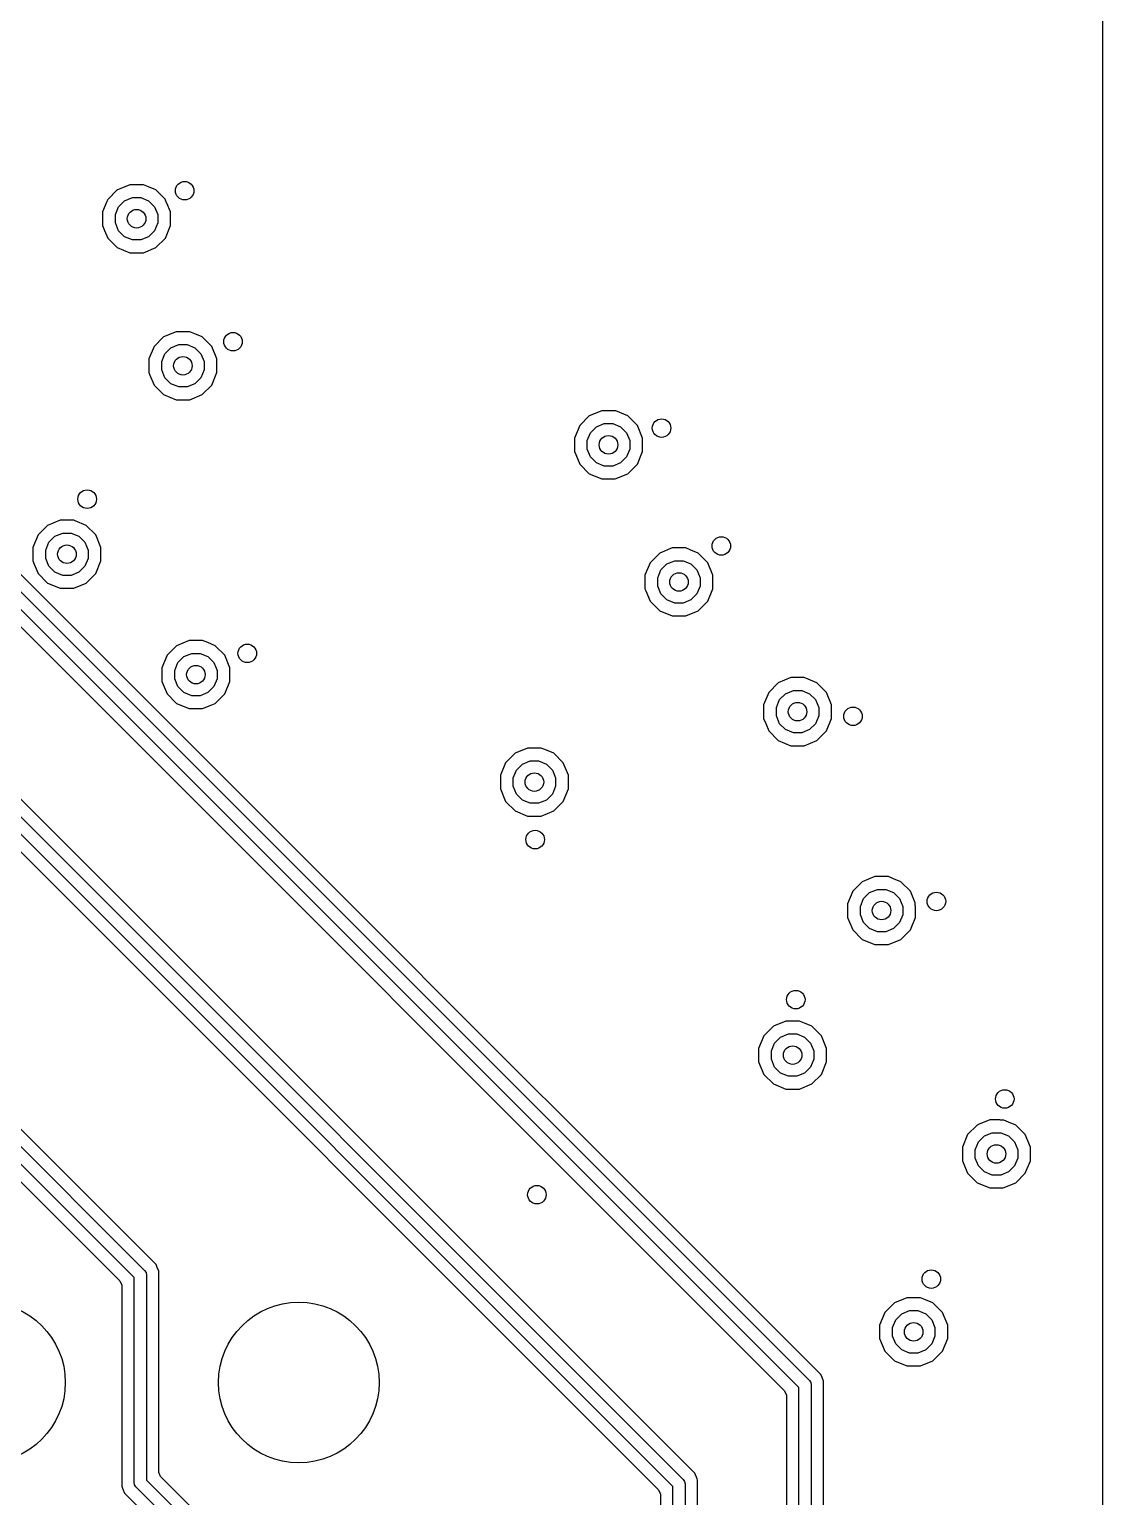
# Model space of a CAD drawing. Extents: x 114.9 to 199.6, y -137.1 to -76.7.
# Drawn here: x 190.89 to 199.58, y -122.9 to -111.03 of the extents above; entities that cross this region are included whole.
import ezdxf

# ---------------------------------------------------------------- set-up
doc = ezdxf.new("R2010")
doc.units = 0
doc.layers.add('BLACK', color=7, linetype='CONTINUOUS')

msp = doc.modelspace()

# ---------------------------------------------------------------- linework, layer by layer
at = {"layer": 'BLACK', "linetype": 'CONTINUOUS'}
for p, q in [((199.5795, -77.402406), (199.5795, -130.397593)), ((185.925355, -110.684645), (197.205355, -121.964645)), ((197.12, -122.02071), (185.86929, -110.77)), ((185.842012, -110.884852), (197.005148, -122.047988)), ((196.277585, -122.714745), (185.135254, -111.572413)), ((196.1, -122.82071), (185.02929, -111.75)), ((185.085355, -111.664645), (196.185356, -122.764645)), ((185.002012, -111.864852), (195.985148, -122.847987)), ((191.60394, -112.326444), (191.526444, -112.40394)), ((191.604865, -112.326061), (191.60394, -112.326444)), ((191.645999, -112.309022), (191.604865, -112.326061)), ((191.705198, -112.2845), (191.645999, -112.309022)), ((191.7052, -112.2845), (191.705198, -112.2845)), ((191.8148, -112.2845), (191.7052, -112.2845)), ((191.814801, -112.2845), (191.8148, -112.2845)), ((191.856744, -112.301874), (191.814801, -112.2845)), ((191.916058, -112.326443), (191.856744, -112.301874)), ((191.916059, -112.326444), (191.916058, -112.326443)), ((191.916061, -112.326445), (191.916059, -112.326444)), ((191.991244, -112.401628), (191.916061, -112.326445)), ((191.519791, -112.42), (191.4845, -112.505198)), ((191.526443, -112.403942), (191.519791, -112.42)), ((191.526444, -112.40394), (191.526443, -112.403941)), ((191.526443, -112.403941), (191.526443, -112.403942)), ((191.588363, -112.525859), (191.614493, -112.462775)), ((191.614493, -112.462775), (191.662775, -112.414493)), ((191.662775, -112.414493), (191.725859, -112.388363)), ((191.725859, -112.388363), (191.794141, -112.388363)), ((191.794141, -112.388363), (191.857225, -112.414493)), ((191.857225, -112.414493), (191.905507, -112.462775)), ((191.905507, -112.462775), (191.931637, -112.525859)), ((192.003196, -112.430482), (191.991244, -112.401628)), ((192.005508, -112.432794), (192.003196, -112.430482)), ((192.0355, -112.5052), (192.005508, -112.432794)), ((191.917588, -121.024748), (183.475252, -112.582412)), ((191.4845, -112.505198), (191.4845, -112.614801)), ((191.588363, -112.594141), (191.588363, -112.525859)), ((191.614493, -112.657225), (191.588363, -112.594141)), ((191.931637, -112.594141), (191.905507, -112.657225)), ((191.931637, -112.525859), (191.931637, -112.594141)), ((192.0355, -112.6148), (192.0355, -112.5052)), ((183.425355, -112.674645), (191.825355, -121.074645)), ((191.4845, -112.614801), (191.501234, -112.655198)), ((191.501234, -112.655198), (191.526443, -112.716058)), ((191.662775, -112.705507), (191.614493, -112.657225)), ((191.725859, -112.731637), (191.662775, -112.705507)), ((191.857225, -112.705507), (191.794141, -112.731637)), ((191.905507, -112.657225), (191.857225, -112.705507)), ((191.993557, -112.716058), (192.0355, -112.6148)), ((191.74, -121.13071), (183.36929, -112.76)), ((191.526443, -112.716058), (191.526444, -112.716059)), ((191.526444, -112.716059), (191.526445, -112.716061)), ((191.526445, -112.716061), (191.603939, -112.793555)), ((191.603939, -112.793555), (191.60394, -112.793555)), ((191.60394, -112.793555), (191.603942, -112.793557)), ((191.603942, -112.793557), (191.7052, -112.8355)), ((191.794141, -112.731637), (191.725859, -112.731637)), ((191.8148, -112.8355), (191.916058, -112.793557)), ((191.916058, -112.793557), (191.91606, -112.793555)), ((191.91606, -112.793555), (191.916061, -112.793555)), ((191.916061, -112.793555), (191.993555, -112.716061)), ((191.993555, -112.71606), (191.993557, -112.716058)), ((191.993555, -112.716061), (191.993555, -112.71606)), ((183.342012, -112.874852), (191.625148, -121.157988)), ((191.7052, -112.8355), (191.705202, -112.8355)), ((191.705202, -112.8355), (191.814798, -112.8355)), ((191.814798, -112.8355), (191.8148, -112.8355)), ((191.97894, -113.516444), (191.901444, -113.59394)), ((192.080198, -113.4745), (191.97894, -113.516444)), ((192.0802, -113.4745), (192.080198, -113.4745)), ((192.1898, -113.4745), (192.0802, -113.4745)), ((192.189801, -113.4745), (192.1898, -113.4745)), ((192.231744, -113.491874), (192.189801, -113.4745)), ((192.291058, -113.516443), (192.231744, -113.491874)), ((192.291059, -113.516444), (192.291058, -113.516443)), ((192.291061, -113.516445), (192.291059, -113.516444)), ((192.368555, -113.593939), (192.291061, -113.516445)), ((191.901444, -113.59394), (191.8595, -113.695198)), ((191.963363, -113.715859), (191.989493, -113.652775)), ((191.989493, -113.652775), (192.037775, -113.604493)), ((192.037775, -113.604493), (192.100859, -113.578363)), ((192.100859, -113.578363), (192.169141, -113.578363)), ((192.169141, -113.578363), (192.232225, -113.604493)), ((192.232225, -113.604493), (192.280507, -113.652775)), ((192.280507, -113.652775), (192.306637, -113.715859)), ((192.368555, -113.59394), (192.368555, -113.593939)), ((192.368557, -113.593942), (192.368555, -113.59394)), ((192.4105, -113.6952), (192.368557, -113.593942)), ((191.8595, -113.695198), (191.8595, -113.804801)), ((191.963363, -113.784141), (191.963363, -113.715859)), ((192.306637, -113.715859), (192.306637, -113.784141)), ((192.4105, -113.8048), (192.4105, -113.6952)), ((191.8595, -113.804801), (191.868305, -113.826058)), ((191.868305, -113.826058), (191.901443, -113.906058)), ((191.989493, -113.847225), (191.963363, -113.784141)), ((192.037775, -113.895507), (191.989493, -113.847225)), ((192.100859, -113.921637), (192.037775, -113.895507)), ((192.232225, -113.895507), (192.169141, -113.921637)), ((192.280507, -113.847225), (192.232225, -113.895507)), ((192.306637, -113.784141), (192.280507, -113.847225)), ((192.368557, -113.906058), (192.4105, -113.8048)), ((191.901443, -113.906058), (191.901444, -113.906059)), ((191.901444, -113.906059), (191.901445, -113.906061)), ((191.901445, -113.906061), (191.978939, -113.983555)), ((191.978939, -113.983555), (191.97894, -113.983555)), ((191.97894, -113.983555), (191.978942, -113.983557)), ((191.978942, -113.983557), (192.0802, -114.0255)), ((192.169141, -113.921637), (192.100859, -113.921637)), ((192.1898, -114.0255), (192.291058, -113.983557)), ((192.291058, -113.983557), (192.29106, -113.983555)), ((192.29106, -113.983555), (192.291061, -113.983555)), ((192.291061, -113.983555), (192.368555, -113.906061)), ((192.368555, -113.90606), (192.368557, -113.906058)), ((192.368555, -113.906061), (192.368555, -113.90606)), ((192.0802, -114.0255), (192.080202, -114.0255)), ((192.080202, -114.0255), (192.189798, -114.0255)), ((192.189798, -114.0255), (192.1898, -114.0255)), ((195.525198, -114.1145), (195.42394, -114.156444)), ((195.5252, -114.1145), (195.525198, -114.1145)), ((195.6348, -114.1145), (195.5252, -114.1145)), ((195.634801, -114.1145), (195.6348, -114.1145)), ((195.638668, -114.116102), (195.634801, -114.1145)), ((195.736058, -114.156443), (195.638668, -114.116102)), ((195.346444, -114.23394), (195.3045, -114.335198)), ((195.42394, -114.156444), (195.346444, -114.23394)), ((195.434493, -114.292775), (195.482775, -114.244493)), ((195.482775, -114.244493), (195.545859, -114.218363)), ((195.545859, -114.218363), (195.614141, -114.218363)), ((195.614141, -114.218363), (195.677225, -114.244493)), ((195.677225, -114.244493), (195.725507, -114.292775)), ((195.736059, -114.156444), (195.736058, -114.156443)), ((195.736061, -114.156445), (195.736059, -114.156444)), ((195.813555, -114.233939), (195.736061, -114.156445)), ((195.813555, -114.23394), (195.813555, -114.233939)), ((195.813557, -114.233942), (195.813555, -114.23394)), ((195.8555, -114.3352), (195.813557, -114.233942)), ((195.3045, -114.335198), (195.3045, -114.444801)), ((195.408363, -114.355859), (195.434493, -114.292775)), ((195.408363, -114.424141), (195.408363, -114.355859)), ((195.725507, -114.292775), (195.751637, -114.355859)), ((195.751637, -114.355859), (195.751637, -114.424141)), ((195.8555, -114.4448), (195.8555, -114.3352)), ((195.3045, -114.444801), (195.314756, -114.469561)), ((195.314756, -114.469561), (195.346443, -114.546058)), ((195.434493, -114.487225), (195.408363, -114.424141)), ((195.482775, -114.535507), (195.434493, -114.487225)), ((195.725507, -114.487225), (195.677225, -114.535507)), ((195.751637, -114.424141), (195.725507, -114.487225)), ((195.813557, -114.546058), (195.8555, -114.4448)), ((195.346443, -114.546058), (195.346444, -114.546059)), ((195.346444, -114.546059), (195.346445, -114.546061)), ((195.346445, -114.546061), (195.423939, -114.623555)), ((195.545859, -114.561637), (195.482775, -114.535507)), ((195.614141, -114.561637), (195.545859, -114.561637)), ((195.677225, -114.535507), (195.614141, -114.561637)), ((195.736061, -114.623555), (195.813555, -114.546061)), ((195.813555, -114.54606), (195.813557, -114.546058)), ((195.813555, -114.546061), (195.813555, -114.54606)), ((195.423939, -114.623555), (195.42394, -114.623555)), ((195.42394, -114.623555), (195.423942, -114.623557)), ((195.423942, -114.623557), (195.5252, -114.6655)), ((195.5252, -114.6655), (195.525202, -114.6655)), ((195.525202, -114.6655), (195.634798, -114.6655)), ((195.634798, -114.6655), (195.6348, -114.6655)), ((195.6348, -114.6655), (195.736058, -114.623557)), ((195.736058, -114.623557), (195.73606, -114.623555)), ((195.73606, -114.623555), (195.736061, -114.623555)), ((191.040114, -115.041952), (190.962618, -115.119448)), ((191.141372, -115.000008), (191.040114, -115.041952)), ((191.141374, -115.000008), (191.141372, -115.000008)), ((191.250974, -115.000008), (191.141374, -115.000008)), ((191.250975, -115.000008), (191.250974, -115.000008)), ((191.262857, -115.00493), (191.250975, -115.000008)), ((191.352232, -115.041951), (191.262857, -115.00493)), ((191.352233, -115.041952), (191.352232, -115.041951)), ((191.352235, -115.041953), (191.352233, -115.041952)), ((191.429729, -115.119447), (191.352235, -115.041953)), ((190.962618, -115.119448), (190.920674, -115.220706)), ((191.024537, -115.241367), (191.050667, -115.178283)), ((191.050667, -115.178283), (191.098949, -115.130001)), ((191.098949, -115.130001), (191.162033, -115.103871)), ((191.162033, -115.103871), (191.230315, -115.103871)), ((191.230315, -115.103871), (191.293399, -115.130001)), ((191.293399, -115.130001), (191.341681, -115.178283)), ((191.341681, -115.178283), (191.367811, -115.241367)), ((191.429729, -115.119448), (191.429729, -115.119447)), ((191.429731, -115.11945), (191.429729, -115.119448)), ((191.471674, -115.220708), (191.429731, -115.11945)), ((191.578038, -116.195198), (190.603546, -115.220706)), ((190.920674, -115.220706), (190.920674, -115.330309)), ((191.024537, -115.309649), (191.024537, -115.241367)), ((191.050667, -115.372733), (191.024537, -115.309649)), ((191.367811, -115.309649), (191.341681, -115.372733)), ((191.367811, -115.241367), (191.367811, -115.309649)), ((191.471674, -115.330308), (191.471674, -115.220708)), ((195.99394, -115.266444), (195.916444, -115.34394)), ((196.095198, -115.2245), (195.99394, -115.266444)), ((196.0952, -115.2245), (196.095198, -115.2245)), ((196.2048, -115.2245), (196.0952, -115.2245)), ((196.204801, -115.2245), (196.2048, -115.2245)), ((196.246744, -115.241874), (196.204801, -115.2245)), ((196.306058, -115.266443), (196.246744, -115.241874)), ((196.306059, -115.266444), (196.306058, -115.266443)), ((196.306061, -115.266445), (196.306059, -115.266444)), ((196.383555, -115.343939), (196.306061, -115.266445)), ((190.920674, -115.330309), (190.931341, -115.356061)), ((190.931341, -115.356061), (190.962617, -115.431566)), ((190.962617, -115.431566), (190.962618, -115.431567)), ((190.962618, -115.431567), (190.962619, -115.431569)), ((190.962619, -115.431569), (191.040113, -115.509063)), ((191.098949, -115.421015), (191.050667, -115.372733)), ((191.162033, -115.447145), (191.098949, -115.421015)), ((191.293399, -115.421015), (191.230315, -115.447145)), ((191.341681, -115.372733), (191.293399, -115.421015)), ((191.352235, -115.509063), (191.4161, -115.445198)), ((191.4161, -115.445198), (191.429729, -115.431569)), ((191.429729, -115.431568), (191.429731, -115.431566)), ((191.429729, -115.431569), (191.429729, -115.431568)), ((191.429731, -115.431566), (191.471674, -115.330308)), ((195.916444, -115.34394), (195.8745, -115.445198)), ((195.8745, -115.445198), (195.8745, -115.554801)), ((195.978363, -115.465859), (196.004493, -115.402775)), ((196.004493, -115.402775), (196.052775, -115.354493)), ((196.052775, -115.354493), (196.115859, -115.328363)), ((196.115859, -115.328363), (196.184141, -115.328363)), ((196.184141, -115.328363), (196.247225, -115.354493)), ((196.247225, -115.354493), (196.295507, -115.402775)), ((196.295507, -115.402775), (196.321637, -115.465859)), ((196.383555, -115.34394), (196.383555, -115.343939)), ((196.383557, -115.343942), (196.383555, -115.34394)), ((196.4255, -115.4452), (196.383557, -115.343942)), ((196.4255, -115.5548), (196.4255, -115.4452)), ((191.040113, -115.509063), (191.040114, -115.509063)), ((191.040114, -115.509063), (191.040116, -115.509065)), ((191.040116, -115.509065), (191.141374, -115.551008)), ((191.141374, -115.551008), (191.141376, -115.551008)), ((191.141376, -115.551008), (191.250972, -115.551008)), ((191.230315, -115.447145), (191.162033, -115.447145)), ((191.250972, -115.551008), (191.250974, -115.551008)), ((191.250974, -115.551008), (191.352232, -115.509065)), ((191.352232, -115.509065), (191.352234, -115.509063)), ((191.352234, -115.509063), (191.352235, -115.509063)), ((195.8745, -115.554801), (195.881895, -115.572654)), ((195.978363, -115.534141), (195.978363, -115.465859)), ((196.004493, -115.597225), (195.978363, -115.534141)), ((196.321637, -115.534141), (196.295507, -115.597225)), ((196.321637, -115.465859), (196.321637, -115.534141)), ((196.383557, -115.656058), (196.4255, -115.5548)), ((195.881895, -115.572654), (195.916443, -115.656058)), ((195.916443, -115.656058), (195.916444, -115.656059)), ((195.916444, -115.656059), (195.916445, -115.656061)), ((195.916445, -115.656061), (195.993939, -115.733555)), ((196.052775, -115.645507), (196.004493, -115.597225)), ((196.115859, -115.671637), (196.052775, -115.645507)), ((196.184141, -115.671637), (196.115859, -115.671637)), ((196.247225, -115.645507), (196.184141, -115.671637)), ((196.295507, -115.597225), (196.247225, -115.645507)), ((196.306061, -115.733555), (196.383555, -115.656061)), ((196.383555, -115.65606), (196.383557, -115.656058)), ((196.383555, -115.656061), (196.383555, -115.65606)), ((195.993939, -115.733555), (195.99394, -115.733555)), ((195.99394, -115.733555), (195.993942, -115.733557)), ((195.993942, -115.733557), (196.0952, -115.7755)), ((196.0952, -115.7755), (196.095202, -115.7755)), ((196.095202, -115.7755), (196.204798, -115.7755)), ((196.204798, -115.7755), (196.2048, -115.7755)), ((196.2048, -115.7755), (196.306058, -115.733557)), ((196.306058, -115.733557), (196.30606, -115.733555)), ((196.30606, -115.733555), (196.306061, -115.733555)), ((192.08394, -116.016444), (192.006444, -116.09394)), ((192.185198, -115.9745), (192.08394, -116.016444)), ((192.1852, -115.9745), (192.185198, -115.9745)), ((192.2948, -115.9745), (192.1852, -115.9745)), ((192.294801, -115.9745), (192.2948, -115.9745)), ((192.335349, -115.991296), (192.294801, -115.9745)), ((192.396058, -116.016443), (192.335349, -115.991296)), ((192.396059, -116.016444), (192.396058, -116.016443)), ((192.396061, -116.016445), (192.396059, -116.016444)), ((192.473555, -116.093939), (192.396061, -116.016445)), ((192.006444, -116.09394), (191.9645, -116.195198)), ((192.068363, -116.215859), (192.094493, -116.152775)), ((192.094493, -116.152775), (192.142775, -116.104493)), ((192.142775, -116.104493), (192.205859, -116.078363)), ((192.205859, -116.078363), (192.274141, -116.078363)), ((192.274141, -116.078363), (192.337225, -116.104493)), ((192.337225, -116.104493), (192.385507, -116.152775)), ((192.385507, -116.152775), (192.411637, -116.215859)), ((192.473555, -116.09394), (192.473555, -116.093939)), ((192.473557, -116.093942), (192.473555, -116.09394)), ((192.5155, -116.1952), (192.473557, -116.093942)), ((192.448038, -117.065198), (191.578038, -116.195198)), ((191.9645, -116.195198), (191.9645, -116.304801)), ((192.068363, -116.284141), (192.068363, -116.215859)), ((192.411637, -116.215859), (192.411637, -116.284141)), ((192.5155, -116.3048), (192.5155, -116.1952)), ((197.055198, -116.2745), (196.95394, -116.316444)), ((197.0552, -116.2745), (197.055198, -116.2745)), ((197.1648, -116.2745), (197.0552, -116.2745)), ((197.164801, -116.2745), (197.1648, -116.2745)), ((197.196834, -116.287769), (197.164801, -116.2745)), ((191.9645, -116.304801), (191.974819, -116.329712)), ((191.974819, -116.329712), (192.006443, -116.406058)), ((192.094493, -116.347225), (192.068363, -116.284141)), ((192.142775, -116.395507), (192.094493, -116.347225)), ((192.205859, -116.421637), (192.142775, -116.395507)), ((192.337225, -116.395507), (192.274141, -116.421637)), ((192.385507, -116.347225), (192.337225, -116.395507)), ((192.411637, -116.284141), (192.385507, -116.347225)), ((192.473557, -116.406058), (192.5155, -116.3048)), ((196.876444, -116.39394), (196.8345, -116.495198)), ((196.95394, -116.316444), (196.876444, -116.39394)), ((197.012775, -116.404493), (197.075859, -116.378363)), ((197.075859, -116.378363), (197.144141, -116.378363)), ((197.144141, -116.378363), (197.207225, -116.404493)), ((197.266058, -116.316443), (197.196834, -116.287769)), ((197.266059, -116.316444), (197.266058, -116.316443)), ((197.266061, -116.316445), (197.266059, -116.316444)), ((197.343555, -116.393939), (197.266061, -116.316445)), ((197.343555, -116.39394), (197.343555, -116.393939)), ((197.343557, -116.393942), (197.343555, -116.39394)), ((197.3855, -116.4952), (197.343557, -116.393942)), ((192.006443, -116.406058), (192.006444, -116.406059)), ((192.006444, -116.406059), (192.006445, -116.406061)), ((192.006445, -116.406061), (192.083939, -116.483555)), ((192.083939, -116.483555), (192.08394, -116.483555)), ((192.08394, -116.483555), (192.083942, -116.483557)), ((192.083942, -116.483557), (192.1852, -116.5255)), ((192.274141, -116.421637), (192.205859, -116.421637)), ((192.2948, -116.5255), (192.367955, -116.495198)), ((192.367955, -116.495198), (192.396058, -116.483557)), ((192.396058, -116.483557), (192.39606, -116.483555)), ((192.39606, -116.483555), (192.396061, -116.483555)), ((192.396061, -116.483555), (192.473555, -116.406061)), ((192.473555, -116.40606), (192.473557, -116.406058)), ((192.473555, -116.406061), (192.473555, -116.40606)), ((196.8345, -116.495198), (196.8345, -116.604801)), ((196.938363, -116.515859), (196.964493, -116.452775)), ((196.964493, -116.452775), (197.012775, -116.404493)), ((197.207225, -116.404493), (197.255507, -116.452775)), ((197.255507, -116.452775), (197.281637, -116.515859)), ((197.3855, -116.6048), (197.3855, -116.4952)), ((192.1852, -116.5255), (192.185202, -116.5255)), ((192.185202, -116.5255), (192.294798, -116.5255)), ((192.294798, -116.5255), (192.2948, -116.5255)), ((196.8345, -116.604801), (196.851874, -116.646744)), ((196.938363, -116.584141), (196.938363, -116.515859)), ((196.964493, -116.647225), (196.938363, -116.584141)), ((197.281637, -116.584141), (197.255507, -116.647225)), ((197.281637, -116.515859), (197.281637, -116.584141)), ((197.343557, -116.706058), (197.3855, -116.6048)), ((196.851874, -116.646744), (196.876443, -116.706058)), ((196.876443, -116.706058), (196.876444, -116.706059)), ((196.876444, -116.706059), (196.876445, -116.706061)), ((196.876445, -116.706061), (196.953939, -116.783555)), ((197.012775, -116.695507), (196.964493, -116.647225)), ((197.075859, -116.721637), (197.012775, -116.695507)), ((197.144141, -116.721637), (197.075859, -116.721637)), ((197.207225, -116.695507), (197.144141, -116.721637)), ((197.255507, -116.647225), (197.207225, -116.695507)), ((197.266061, -116.783555), (197.343555, -116.706061)), ((197.343555, -116.70606), (197.343557, -116.706058)), ((197.343555, -116.706061), (197.343555, -116.70606)), ((194.925198, -116.8445), (194.82394, -116.886444)), ((194.9252, -116.8445), (194.925198, -116.8445)), ((195.0348, -116.8445), (194.9252, -116.8445)), ((195.034801, -116.8445), (195.0348, -116.8445)), ((195.076744, -116.861874), (195.034801, -116.8445)), ((195.136058, -116.886443), (195.076744, -116.861874)), ((196.953939, -116.783555), (196.95394, -116.783555)), ((196.95394, -116.783555), (196.953942, -116.783557)), ((196.953942, -116.783557), (197.0552, -116.8255)), ((197.0552, -116.8255), (197.055202, -116.8255)), ((197.055202, -116.8255), (197.164798, -116.8255)), ((197.164798, -116.8255), (197.1648, -116.8255)), ((197.1648, -116.8255), (197.266058, -116.783557)), ((197.266058, -116.783557), (197.26606, -116.783555)), ((197.26606, -116.783555), (197.266061, -116.783555)), ((194.746444, -116.96394), (194.7045, -117.065198)), ((194.82394, -116.886444), (194.746444, -116.96394)), ((194.834493, -117.022775), (194.882775, -116.974493)), ((194.882775, -116.974493), (194.945859, -116.948363)), ((194.945859, -116.948363), (195.014141, -116.948363)), ((195.014141, -116.948363), (195.077225, -116.974493)), ((195.077225, -116.974493), (195.125507, -117.022775)), ((195.136059, -116.886444), (195.136058, -116.886443)), ((195.136061, -116.886445), (195.136059, -116.886444)), ((195.213555, -116.963939), (195.136061, -116.886445)), ((195.213555, -116.96394), (195.213555, -116.963939)), ((195.213557, -116.963942), (195.213555, -116.96394)), ((195.2555, -117.0652), (195.213557, -116.963942)), ((193.488038, -118.105198), (192.448038, -117.065198)), ((194.7045, -117.065198), (194.7045, -117.0652)), ((194.7045, -117.0652), (194.7045, -117.1748)), ((194.808363, -117.085859), (194.834493, -117.022775)), ((194.808363, -117.154141), (194.808363, -117.085859)), ((195.125507, -117.022775), (195.151637, -117.085859)), ((195.151637, -117.085859), (195.151637, -117.154141)), ((195.2555, -117.1748), (195.2555, -117.0652)), ((194.7045, -117.1748), (194.746443, -117.276058)), ((194.834493, -117.217225), (194.808363, -117.154141)), ((194.882775, -117.265507), (194.834493, -117.217225)), ((195.125507, -117.217225), (195.077225, -117.265507)), ((195.151637, -117.154141), (195.125507, -117.217225)), ((195.213557, -117.276058), (195.2555, -117.1748)), ((194.746443, -117.276058), (194.746444, -117.276059)), ((194.746444, -117.276059), (194.746445, -117.276061)), ((194.746445, -117.276061), (194.823939, -117.353555)), ((194.945859, -117.291637), (194.882775, -117.265507)), ((195.014141, -117.291637), (194.945859, -117.291637)), ((195.077225, -117.265507), (195.014141, -117.291637)), ((195.136061, -117.353555), (195.213555, -117.276061)), ((195.213555, -117.27606), (195.213557, -117.276058)), ((195.213555, -117.276061), (195.213555, -117.27606)), ((194.823939, -117.353555), (194.82394, -117.353555)), ((194.82394, -117.353555), (194.823942, -117.353557)), ((194.823942, -117.353557), (194.9252, -117.3955)), ((194.9252, -117.3955), (194.925202, -117.3955)), ((194.925202, -117.3955), (195.034798, -117.3955)), ((195.034798, -117.3955), (195.0348, -117.3955)), ((195.0348, -117.3955), (195.136058, -117.353557)), ((195.136058, -117.353557), (195.13606, -117.353555)), ((195.13606, -117.353555), (195.136061, -117.353555)), ((197.63394, -117.926444), (197.556444, -118.00394)), ((197.735198, -117.8845), (197.63394, -117.926444)), ((197.7352, -117.8845), (197.735198, -117.8845)), ((197.8448, -117.8845), (197.7352, -117.8845)), ((197.844801, -117.8845), (197.8448, -117.8845)), ((197.886744, -117.901874), (197.844801, -117.8845)), ((197.946058, -117.926443), (197.886744, -117.901874)), ((197.946059, -117.926444), (197.946058, -117.926443)), ((197.946061, -117.926445), (197.946059, -117.926444)), ((198.023555, -118.003939), (197.946061, -117.926445)), ((197.556444, -118.00394), (197.5145, -118.105198)), ((197.644493, -118.062775), (197.692775, -118.014493)), ((197.692775, -118.014493), (197.755859, -117.988363)), ((197.755859, -117.988363), (197.824141, -117.988363)), ((197.824141, -117.988363), (197.887225, -118.014493)), ((197.887225, -118.014493), (197.935507, -118.062775)), ((198.023555, -118.00394), (198.023555, -118.003939)), ((198.023557, -118.003942), (198.023555, -118.00394)), ((198.062242, -118.097334), (198.023557, -118.003942)), ((194.658038, -119.275198), (193.488038, -118.105198)), ((197.5145, -118.105198), (197.5145, -118.1052)), ((197.5145, -118.1052), (197.5145, -118.2148)), ((197.618363, -118.125859), (197.644493, -118.062775)), ((197.618363, -118.194141), (197.618363, -118.125859)), ((197.935507, -118.062775), (197.961637, -118.125859)), ((197.961637, -118.125859), (197.961637, -118.194141)), ((198.062242, -118.120161), (198.062242, -118.097334)), ((198.0655, -118.128026), (198.062242, -118.120161)), ((198.0655, -118.2148), (198.0655, -118.128026)), ((197.5145, -118.2148), (197.556443, -118.316058)), ((197.644493, -118.257225), (197.618363, -118.194141)), ((197.692775, -118.305507), (197.644493, -118.257225)), ((197.935507, -118.257225), (197.887225, -118.305507)), ((197.961637, -118.194141), (197.935507, -118.257225)), ((198.023557, -118.316058), (198.0655, -118.2148)), ((197.556443, -118.316058), (197.556444, -118.316059)), ((197.556444, -118.316059), (197.556445, -118.316061)), ((197.556445, -118.316061), (197.633939, -118.393555)), ((197.633939, -118.393555), (197.63394, -118.393555)), ((197.63394, -118.393555), (197.633942, -118.393557)), ((197.633942, -118.393557), (197.7352, -118.4355)), ((197.755859, -118.331637), (197.692775, -118.305507)), ((197.824141, -118.331637), (197.755859, -118.331637)), ((197.887225, -118.305507), (197.824141, -118.331637)), ((197.8448, -118.4355), (197.946058, -118.393557)), ((197.946058, -118.393557), (197.94606, -118.393555)), ((197.94606, -118.393555), (197.946061, -118.393555)), ((197.946061, -118.393555), (198.023555, -118.316061)), ((198.023555, -118.31606), (198.023557, -118.316058)), ((198.023555, -118.316061), (198.023555, -118.31606)), ((197.7352, -118.4355), (197.735202, -118.4355)), ((197.735202, -118.4355), (197.844798, -118.4355)), ((197.844798, -118.4355), (197.8448, -118.4355)), ((196.91394, -119.096444), (196.836444, -119.17394)), ((197.015198, -119.0545), (196.91394, -119.096444)), ((197.0152, -119.0545), (197.015198, -119.0545)), ((197.1248, -119.0545), (197.0152, -119.0545)), ((197.124801, -119.0545), (197.1248, -119.0545)), ((197.166744, -119.071874), (197.124801, -119.0545)), ((197.226058, -119.096443), (197.166744, -119.071874)), ((197.226059, -119.096444), (197.226058, -119.096443)), ((197.226061, -119.096445), (197.226059, -119.096444)), ((197.303555, -119.173939), (197.226061, -119.096445)), ((196.836444, -119.17394), (196.7945, -119.275198)), ((196.898363, -119.295859), (196.924493, -119.232775)), ((196.924493, -119.232775), (196.972775, -119.184493)), ((196.972775, -119.184493), (197.035859, -119.158363)), ((197.035859, -119.158363), (197.104141, -119.158363)), ((197.104141, -119.158363), (197.167225, -119.184493)), ((197.167225, -119.184493), (197.215507, -119.232775)), ((197.215507, -119.232775), (197.241637, -119.295859)), ((197.303555, -119.17394), (197.303555, -119.173939)), ((197.303557, -119.173942), (197.303555, -119.17394)), ((197.3455, -119.2752), (197.303557, -119.173942)), ((195.458038, -120.075198), (194.658038, -119.275198)), ((196.7945, -119.275198), (196.7945, -119.2752)), ((196.7945, -119.2752), (196.7945, -119.3848)), ((196.898363, -119.364141), (196.898363, -119.295859)), ((196.924493, -119.427225), (196.898363, -119.364141)), ((197.241637, -119.364141), (197.215507, -119.427225)), ((197.241637, -119.295859), (197.241637, -119.364141)), ((197.3455, -119.3848), (197.3455, -119.2752)), ((196.7945, -119.3848), (196.836443, -119.486058)), ((196.972775, -119.475507), (196.924493, -119.427225)), ((197.035859, -119.501637), (196.972775, -119.475507)), ((197.167225, -119.475507), (197.104141, -119.501637)), ((197.215507, -119.427225), (197.167225, -119.475507)), ((197.303557, -119.486058), (197.3455, -119.3848)), ((196.836443, -119.486058), (196.836444, -119.486059)), ((196.836444, -119.486059), (196.836445, -119.486061)), ((196.836445, -119.486061), (196.913939, -119.563555)), ((196.913939, -119.563555), (196.91394, -119.563555)), ((196.91394, -119.563555), (196.913942, -119.563557)), ((196.913942, -119.563557), (197.0152, -119.6055)), ((197.104141, -119.501637), (197.035859, -119.501637)), ((197.1248, -119.6055), (197.226058, -119.563557)), ((197.226058, -119.563557), (197.22606, -119.563555)), ((197.22606, -119.563555), (197.226061, -119.563555)), ((197.226061, -119.563555), (197.303555, -119.486061)), ((197.303555, -119.48606), (197.303557, -119.486058)), ((197.303555, -119.486061), (197.303555, -119.48606)), ((197.0152, -119.6055), (197.015202, -119.6055)), ((197.015202, -119.6055), (197.124798, -119.6055)), ((197.124798, -119.6055), (197.1248, -119.6055)), ((198.56394, -119.896444), (198.486444, -119.97394)), ((198.573522, -119.892475), (198.56394, -119.896444)), ((198.581312, -119.889248), (198.573522, -119.892475)), ((198.665198, -119.8545), (198.581312, -119.889248)), ((198.622775, -119.984493), (198.685859, -119.958363)), ((198.6652, -119.8545), (198.665198, -119.8545)), ((198.747931, -119.8545), (198.6652, -119.8545)), ((198.685859, -119.958363), (198.754141, -119.958363)), ((198.753271, -119.856712), (198.747931, -119.8545)), ((198.780141, -119.856712), (198.753271, -119.856712)), ((198.754141, -119.958363), (198.817225, -119.984493)), ((198.816744, -119.871874), (198.780141, -119.856712)), ((198.876058, -119.896443), (198.816744, -119.871874)), ((198.876059, -119.896444), (198.876058, -119.896443)), ((198.876061, -119.896445), (198.876059, -119.896444)), ((198.953555, -119.973939), (198.876061, -119.896445)), ((196.898038, -121.515198), (195.458038, -120.075198)), ((198.486444, -119.97394), (198.4445, -120.075198)), ((198.4445, -120.075198), (198.4445, -120.0752)), ((198.4445, -120.0752), (198.4445, -120.1848)), ((198.548363, -120.095859), (198.574493, -120.032775)), ((198.574493, -120.032775), (198.622775, -119.984493)), ((198.817225, -119.984493), (198.865507, -120.032775)), ((198.865507, -120.032775), (198.891637, -120.095859)), ((198.953555, -119.97394), (198.953555, -119.973939)), ((198.953557, -119.973942), (198.953555, -119.97394)), ((198.9955, -120.0752), (198.953557, -119.973942)), ((198.9955, -120.1848), (198.9955, -120.0752)), ((198.4445, -120.1848), (198.486443, -120.286058)), ((198.548363, -120.164141), (198.548363, -120.095859)), ((198.574493, -120.227225), (198.548363, -120.164141)), ((198.891637, -120.164141), (198.865507, -120.227225)), ((198.891637, -120.095859), (198.891637, -120.164141)), ((198.953557, -120.286058), (198.9955, -120.1848)), ((198.486443, -120.286058), (198.486444, -120.286059)), ((198.486444, -120.286059), (198.486445, -120.286061)), ((198.486445, -120.286061), (198.563939, -120.363555)), ((198.622775, -120.275507), (198.574493, -120.227225)), ((198.685859, -120.301637), (198.622775, -120.275507)), ((198.754141, -120.301637), (198.685859, -120.301637)), ((198.817225, -120.275507), (198.754141, -120.301637)), ((198.865507, -120.227225), (198.817225, -120.275507)), ((198.876061, -120.363555), (198.953555, -120.286061)), ((198.953555, -120.28606), (198.953557, -120.286058)), ((198.953555, -120.286061), (198.953555, -120.28606)), ((198.563939, -120.363555), (198.56394, -120.363555)), ((198.56394, -120.363555), (198.563942, -120.363557)), ((198.563942, -120.363557), (198.6652, -120.4055)), ((198.6652, -120.4055), (198.665202, -120.4055)), ((198.665202, -120.4055), (198.774798, -120.4055)), ((198.774798, -120.4055), (198.7748, -120.4055)), ((198.7748, -120.4055), (198.876058, -120.363557)), ((198.876058, -120.363557), (198.87606, -120.363555)), ((198.87606, -120.363555), (198.876061, -120.363555)), ((191.927839, -121.049499), (191.917588, -121.024748)), ((191.74, -122.79), (191.74, -121.13071)), ((191.825355, -121.074645), (191.836194, -121.090866)), ((191.836194, -121.090866), (191.84, -121.11)), ((191.84, -121.11), (191.84, -122.76929)), ((191.92784, -121.049501), (191.927839, -121.049499)), ((191.940499, -121.080062), (191.92784, -121.049501)), ((191.9405, -121.080066), (191.940499, -121.080062)), ((191.9405, -122.707364), (191.9405, -121.080066)), ((191.625148, -121.157988), (191.6395, -121.192636)), ((191.6395, -121.192636), (191.6395, -122.819936)), ((197.89394, -121.336444), (197.816444, -121.41394)), ((197.995198, -121.2945), (197.89394, -121.336444)), ((197.9952, -121.2945), (197.995198, -121.2945)), ((198.1048, -121.2945), (197.9952, -121.2945)), ((198.104801, -121.2945), (198.1048, -121.2945)), ((198.145242, -121.311252), (198.104801, -121.2945)), ((198.206058, -121.336443), (198.145242, -121.311252)), ((198.206059, -121.336444), (198.206058, -121.336443)), ((198.206061, -121.336445), (198.206059, -121.336444)), ((198.283555, -121.413939), (198.206061, -121.336445)), ((197.816444, -121.41394), (197.7745, -121.515198)), ((197.878363, -121.535859), (197.904493, -121.472775)), ((197.904493, -121.472775), (197.952775, -121.424493)), ((197.952775, -121.424493), (198.015859, -121.398363)), ((198.015859, -121.398363), (198.084141, -121.398363)), ((198.084141, -121.398363), (198.147225, -121.424493)), ((198.147225, -121.424493), (198.195507, -121.472775)), ((198.195507, -121.472775), (198.221637, -121.535859)), ((198.283555, -121.41394), (198.283555, -121.413939)), ((198.283557, -121.413942), (198.283555, -121.41394)), ((198.3255, -121.5152), (198.283557, -121.413942)), ((197.297588, -121.914748), (196.898038, -121.515198)), ((197.7745, -121.515198), (197.7745, -121.5152)), ((197.7745, -121.5152), (197.7745, -121.6248)), ((197.878363, -121.604141), (197.878363, -121.535859)), ((197.904493, -121.667225), (197.878363, -121.604141)), ((198.221637, -121.604141), (198.195507, -121.667225)), ((198.221637, -121.535859), (198.221637, -121.604141)), ((198.3255, -121.6248), (198.3255, -121.5152)), ((197.7745, -121.6248), (197.816443, -121.726058)), ((197.816443, -121.726058), (197.816444, -121.726059)), ((197.816444, -121.726059), (197.816445, -121.726061)), ((197.816445, -121.726061), (197.893939, -121.803555)), ((197.952775, -121.715507), (197.904493, -121.667225)), ((198.015859, -121.741637), (197.952775, -121.715507)), ((198.147225, -121.715507), (198.084141, -121.741637)), ((198.195507, -121.667225), (198.147225, -121.715507)), ((198.206061, -121.803555), (198.283555, -121.726061)), ((198.283555, -121.72606), (198.283557, -121.726058)), ((198.283555, -121.726061), (198.283555, -121.72606)), ((198.283557, -121.726058), (198.3255, -121.6248)), ((197.893939, -121.803555), (197.89394, -121.803555)), ((197.89394, -121.803555), (197.893942, -121.803557)), ((197.893942, -121.803557), (197.9952, -121.8455)), ((197.9952, -121.8455), (197.995202, -121.8455)), ((197.995202, -121.8455), (198.104798, -121.8455)), ((198.084141, -121.741637), (198.015859, -121.741637)), ((198.104798, -121.8455), (198.1048, -121.8455)), ((198.1048, -121.8455), (198.206058, -121.803557)), ((198.206058, -121.803557), (198.20606, -121.803555)), ((198.20606, -121.803555), (198.206061, -121.803555)), ((197.205355, -121.964645), (197.216194, -121.980866)), ((197.308254, -121.9405), (197.297588, -121.914748)), ((197.3205, -121.970064), (197.308254, -121.9405)), ((197.3205, -135.069936), (197.3205, -121.970064)), ((197.005148, -122.047988), (197.0195, -122.082636)), ((197.0195, -122.082636), (197.0195, -134.957364)), ((197.12, -135.019289), (197.12, -122.02071)), ((197.216194, -121.980866), (197.22, -122)), ((197.22, -122), (197.22, -135.04)), ((191.743806, -122.809134), (191.74, -122.79)), ((191.754645, -122.825355), (191.743806, -122.809134)), ((191.84, -122.76929), (192.26071, -123.19)), ((191.954852, -122.742012), (191.9405, -122.707364)), ((192.287987, -123.075148), (191.954852, -122.742012)), ((196.185356, -122.764645), (196.196194, -122.780866)), ((196.196194, -122.780866), (196.2, -122.8)), ((196.2, -122.8), (196.2, -135.12235)), ((196.277586, -122.714747), (196.277585, -122.714745)), ((196.277588, -122.714749), (196.277586, -122.714747)), ((196.296358, -122.760064), (196.277588, -122.714749)), ((196.3005, -122.770063), (196.296358, -122.760064)), ((196.3005, -135.088525), (196.3005, -122.770063)), ((191.6395, -122.819936), (191.64899, -122.842848)), ((191.64899, -122.842848), (191.662412, -122.875252)), ((191.662412, -122.875252), (191.662413, -122.875254)), ((191.662413, -122.875254), (192.044525, -123.257364)), ((192.204645, -123.275355), (191.754645, -122.825355)), ((195.985148, -122.847987), (195.9995, -122.882635)), ((195.9995, -122.882635), (195.9995, -135.089555)), ((196.1, -135.122497), (196.1, -122.82071))]:
    msp.add_line(p, q, dxfattribs=at)
at = {"layer": 'BLACK'}
for centre, radius in [((192.148703, -112.333257), 0.075), ((191.76, -112.56), 0.075), ((192.540687, -113.55527), 0.075), ((192.135, -113.75), 0.075), ((196.009115, -114.25449), 0.075), ((195.58, -114.39), 0.075), ((191.36, -114.83), 0.075), ((191.196174, -115.275508), 0.075), ((196.492875, -115.208557), 0.075), ((196.15, -115.5), 0.075), ((192.65581, -116.077941), 0.075), ((192.24, -116.25), 0.075), ((197.11, -116.55), 0.075), ((197.558449, -116.587371), 0.075), ((194.98, -117.12), 0.075), ((194.985886, -117.585507), 0.075), ((198.233879, -118.08602), 0.075), ((197.79, -118.16), 0.075), ((197.095673, -118.88073), 0.075), ((197.07, -119.33), 0.075), ((198.787412, -119.685075), 0.075), ((198.72, -120.13), 0.075), ((195, -120.46), 0.075), ((198.192304, -121.143091), 0.075), ((190.533, -121.98), 0.65), ((193.073, -121.98), 0.65), ((198.05, -121.57), 0.075)]:
    msp.add_circle(centre, radius, dxfattribs=at)
at = {"layer": 'WHITE'}
for centre, radius in [((192.148703, -112.333257), 0.075), ((191.76, -112.56), 0.075), ((192.540687, -113.55527), 0.075), ((192.135, -113.75), 0.075), ((196.009115, -114.25449), 0.075), ((195.58, -114.39), 0.075), ((191.36, -114.83), 0.075), ((191.196174, -115.275508), 0.075), ((196.492875, -115.208557), 0.075), ((196.15, -115.5), 0.075), ((192.65581, -116.077941), 0.075), ((192.24, -116.25), 0.075), ((197.11, -116.55), 0.075), ((197.558449, -116.587371), 0.075), ((194.98, -117.12), 0.075), ((194.985886, -117.585507), 0.075), ((198.233879, -118.08602), 0.075), ((197.79, -118.16), 0.075), ((197.095673, -118.88073), 0.075), ((197.07, -119.33), 0.075), ((198.787412, -119.685075), 0.075), ((198.72, -120.13), 0.075), ((195, -120.46), 0.075), ((198.192304, -121.143091), 0.075), ((190.533, -121.98), 0.65), ((193.073, -121.98), 0.65), ((198.05, -121.57), 0.075)]:
    msp.add_circle(centre, radius, dxfattribs=at)

doc.saveas('drawing.dxf')
